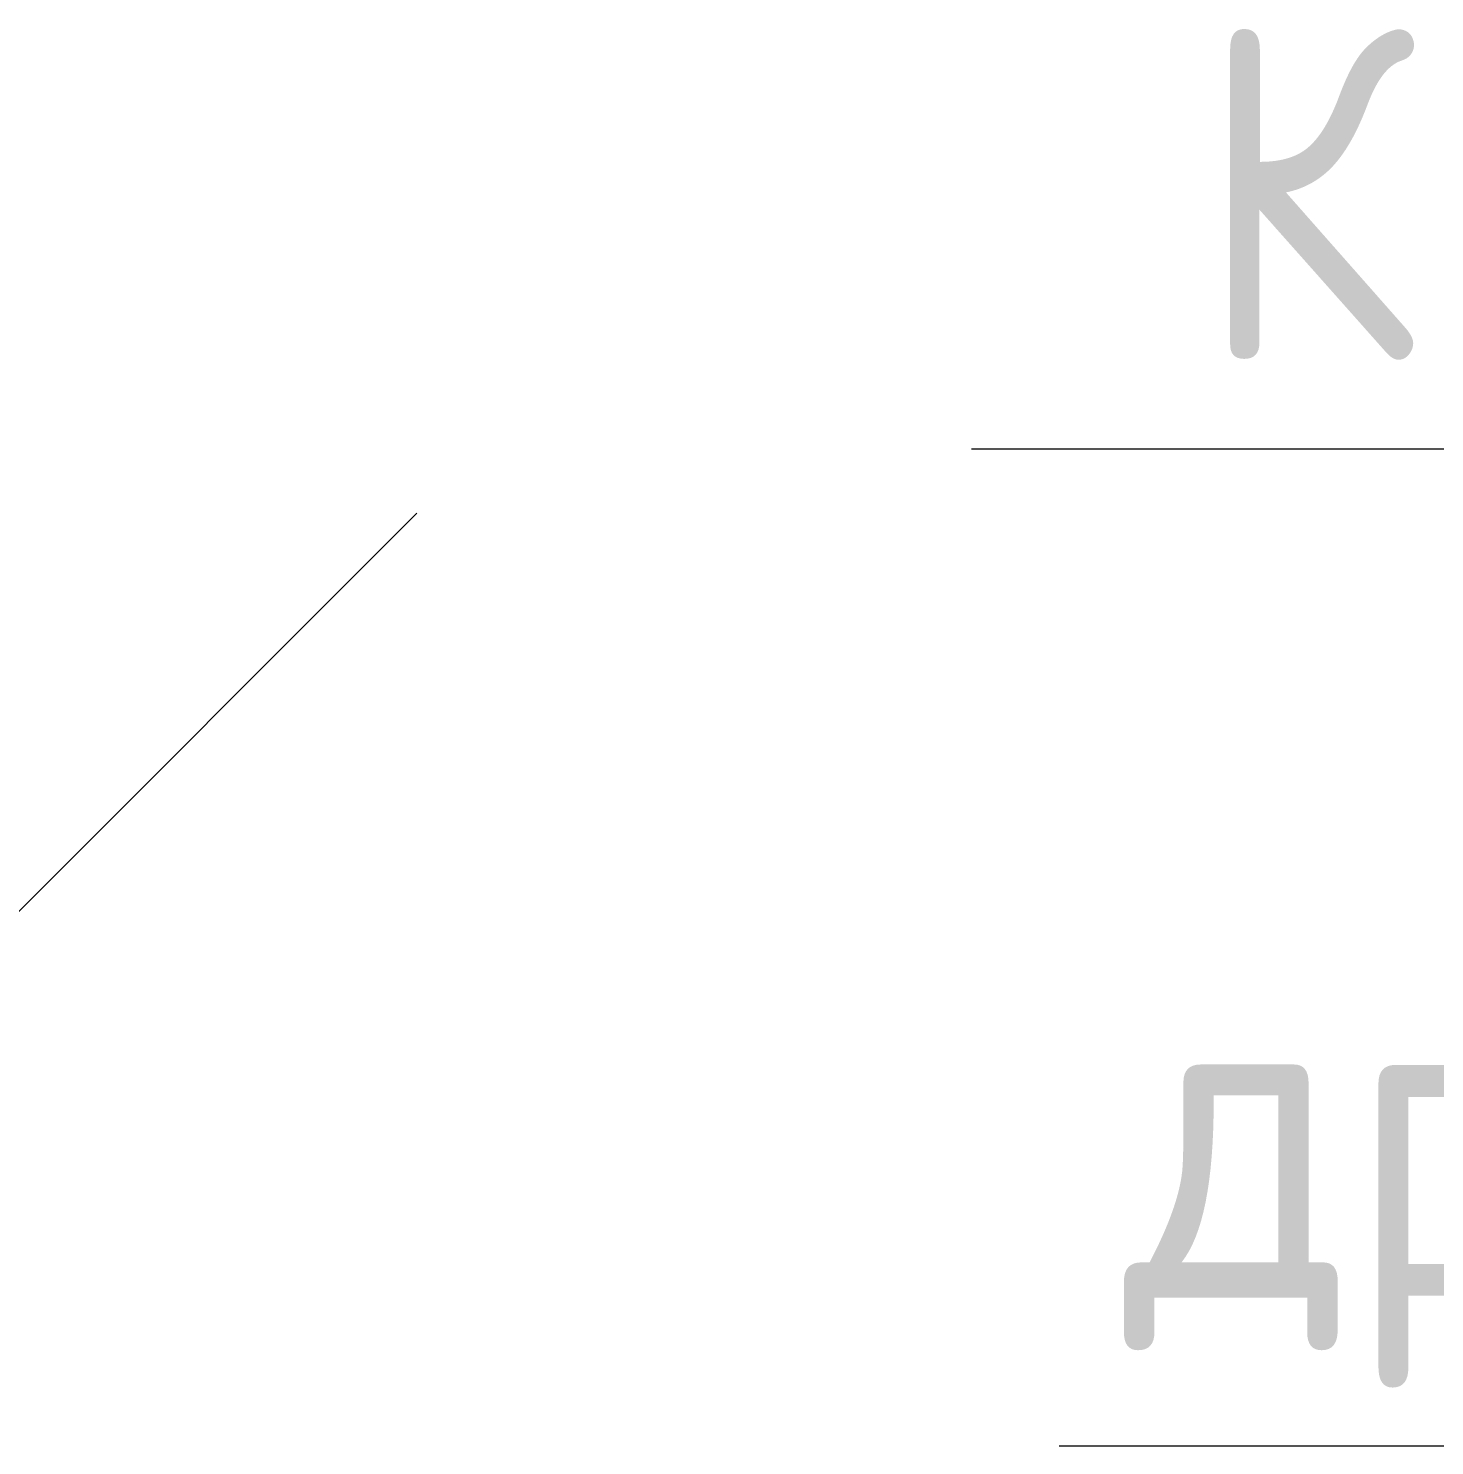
# Model space of a CAD drawing. Header units: millimetres. Extents: x -88595 to 880822, y -1054509 to -148035.
# Drawn here: x 422596 to 423656, y -245897 to -244828 of the extents above; entities that cross this region are included whole.
import ezdxf

# ---------------------------------------------------------------- set-up
doc = ezdxf.new("R2010")
doc.units = ezdxf.units.MM
for name, color, linetype, lineweight in [('Аннотация', 7, 'Continuous', 20), ('Марки', 7, 'Continuous', 20), ('Оборудование', 7, 'Continuous', 18)]:
    doc.layers.add(name, color=color, linetype=linetype, lineweight=lineweight)
doc.styles.add('$5$GOST Common', font='GOST_Common.ttf', dxfattribs={"width": 0.9, "height": 250})

# ---------------------------------------------------------------- blocks, each defined once
blk = doc.blocks.new('$0$ADSK_M_Оборудование1 - ADSK_Марка_15-3198495-В_Координация_3 этаж ОВ3')
at = {"layer": 'Марки'}
blk.add_line((-3.5, 0), (3.5, 0), dxfattribs=at)
blk = doc.blocks.new('$0$ADSK_Аннотация_Текст_сВыноской - Текст с выноской-3264166-В_Координация_3 этаж ОВ3')
at = {"layer": 'Аннотация'}
blk.add_line((-8, 0), (8, 0), dxfattribs=at)
blk = doc.blocks.new('3 этаж')
at = {"layer": 'Оборудование'}
blk.add_line((434218.9, 680681.2), (434769.6, 681231.9), dxfattribs=at)

msp = doc.modelspace()

# ---------------------------------------------------------------- block references
at = {"layer": 'Аннотация', "xscale": 100, "yscale": 100, "zscale": 100}
msp.add_blockref('$0$ADSK_Аннотация_Текст_сВыноской - Текст с выноской-3264166-В_Координация_3 этаж ОВ3', (424173, -245896.7), dxfattribs=at)
at = {"layer": 'Марки', "xscale": 99.99999999999993, "yscale": 99.99999999999993, "zscale": 99.99999999999993}
msp.add_blockref('$0$ADSK_M_Оборудование1 - ADSK_Марка_15-3198495-В_Координация_3 этаж ОВ3', (423657.1, -245145.4), dxfattribs=at)
at = {"layer": 'Оборудование', "color": 5, "true_color": 0x0000ff}
msp.add_blockref('3 этаж', (-11880.6, -926425.8), dxfattribs=at)

# ---------------------------------------------------------------- texts
at = {"layer": 'Аннотация', "lineweight": 9, "insert": (423421.9, -245535), "char_height": 250, "width": 1847.088, "attachment_point": 1, "style": '$5$GOST Common'}
msp.add_mtext('дренажный', dxfattribs=at)
at = {"layer": 'Марки', "lineweight": 9, "insert": (423476.8, -244827.5), "char_height": 250, "width": 216.456, "attachment_point": 1, "style": '$5$GOST Common'}
msp.add_mtext('\\fGOST Common|b0|i0|c204|p34|;\\W.9;К', dxfattribs=at)

doc.saveas('drawing.dxf')
